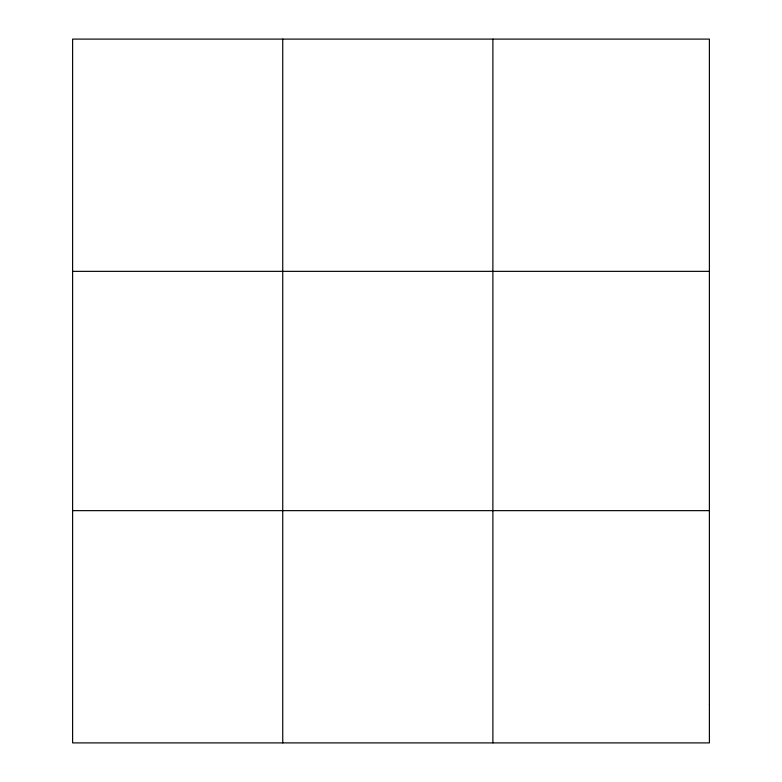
<?xml version="1.0" encoding="UTF-8"?>
<svg xmlns="http://www.w3.org/2000/svg" width="782" height="782" viewBox="0 0 782 782"><rect width="100%" height="100%" fill="white"/><g stroke="black" fill="none" stroke-linecap="round" stroke-linejoin="round"><path stroke-width="1.17" d="M282.742 742.9L282.742 39.1M492.885 742.9L492.885 39.1M72.609 271.354L709.391 271.354M72.609 510.646L709.391 510.646M709.391 704.191L709.391 742.9L72.609 742.9L72.609 39.1L709.391 39.1L709.391 704.191"/></g></svg>
